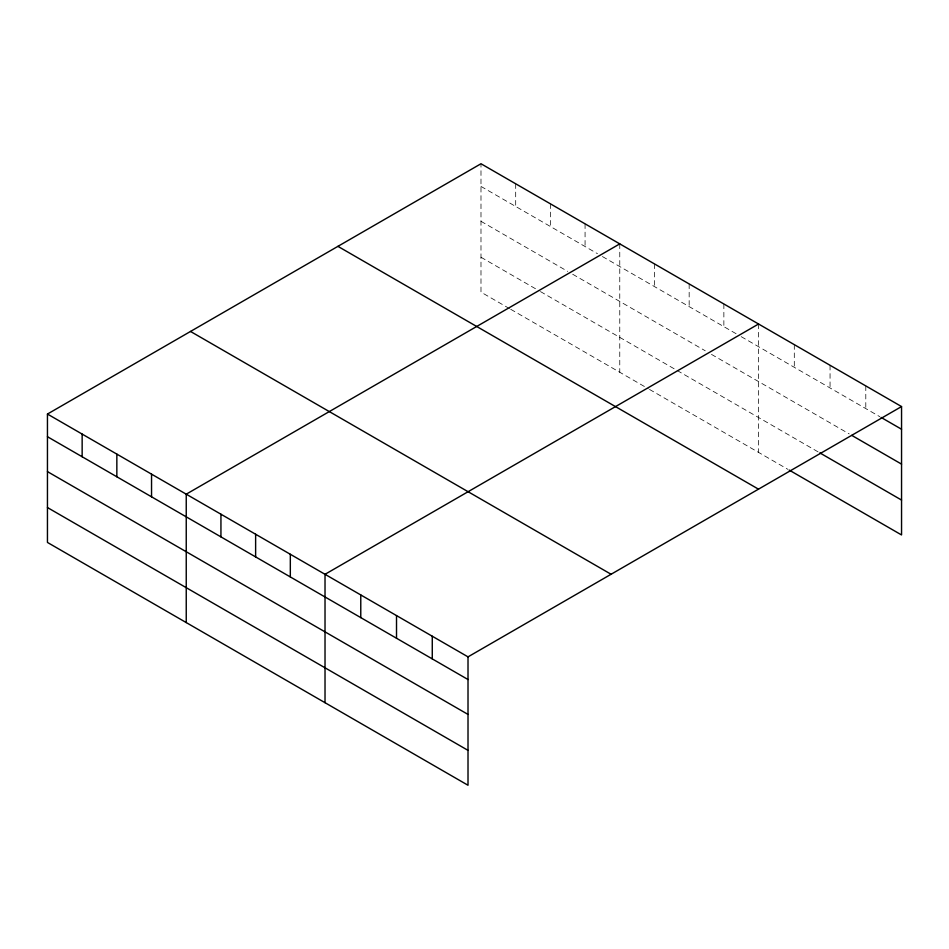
<?xml version="1.0" encoding="UTF-8"?>
<svg xmlns="http://www.w3.org/2000/svg" width="949" height="949" viewBox="0 0 949 949"><rect width="100%" height="100%" fill="white"/><g stroke="black" fill="none" stroke-linecap="round" stroke-linejoin="round"><path stroke-width="0.71" stroke-dasharray="4.75 3.56" d="M480.989 186.419L597.467 253.68M602.425 256.538L736.258 333.799M741.205 336.658L879.842 416.706M480.989 221.307L567.727 271.39M572.686 274.249L705.273 350.798M711.465 354.38L849.201 433.895M480.989 257.25L539.222 290.88M540.467 291.592L818.56 452.151M509.483 308.591L480.989 292.138L480.989 163.75M510.728 309.303L648.274 388.722M649.507 389.434L787.919 469.352M865.796 385.923L865.796 408.592M830.055 365.282L830.055 387.963M794.301 344.641L794.301 367.322M758.559 324.012L758.559 452.388M723.862 303.977L723.862 326.646M689.164 283.941L689.164 306.61M654.466 263.917L654.466 286.586M619.768 243.881L619.768 372.269M585.07 223.845L585.07 246.515M550.373 203.821L550.373 226.491M515.687 183.786L515.687 206.455"/><path stroke-width="1.42" d="M47.45 414.049L468.011 656.862L468.011 785.25L47.45 542.437L47.45 414.049L480.989 163.75L901.55 406.563L901.55 534.951L789.2 470.087M619.768 243.881L186.241 494.18L186.241 622.568M758.559 324.012L325.021 574.311L325.021 702.687M468.011 656.862L901.55 406.563M881.123 417.441L901.55 429.233M851.763 435.377L901.55 464.12M819.841 452.887L901.55 500.064M337.915 246.349L758.488 489.162M190.512 331.45L611.085 574.264M47.45 436.718L468.011 679.531M47.45 471.606L468.011 714.419M47.45 507.549L468.011 750.362M432.269 636.221L432.269 658.891M396.516 615.581L396.516 638.262M360.774 594.94L360.774 617.621M290.323 554.275L290.323 576.945M255.625 534.24L255.625 556.909M220.939 514.216L220.939 536.885M151.543 474.144L151.543 496.813M116.846 454.12L116.846 476.789M82.148 434.084L82.148 456.754"/></g></svg>
